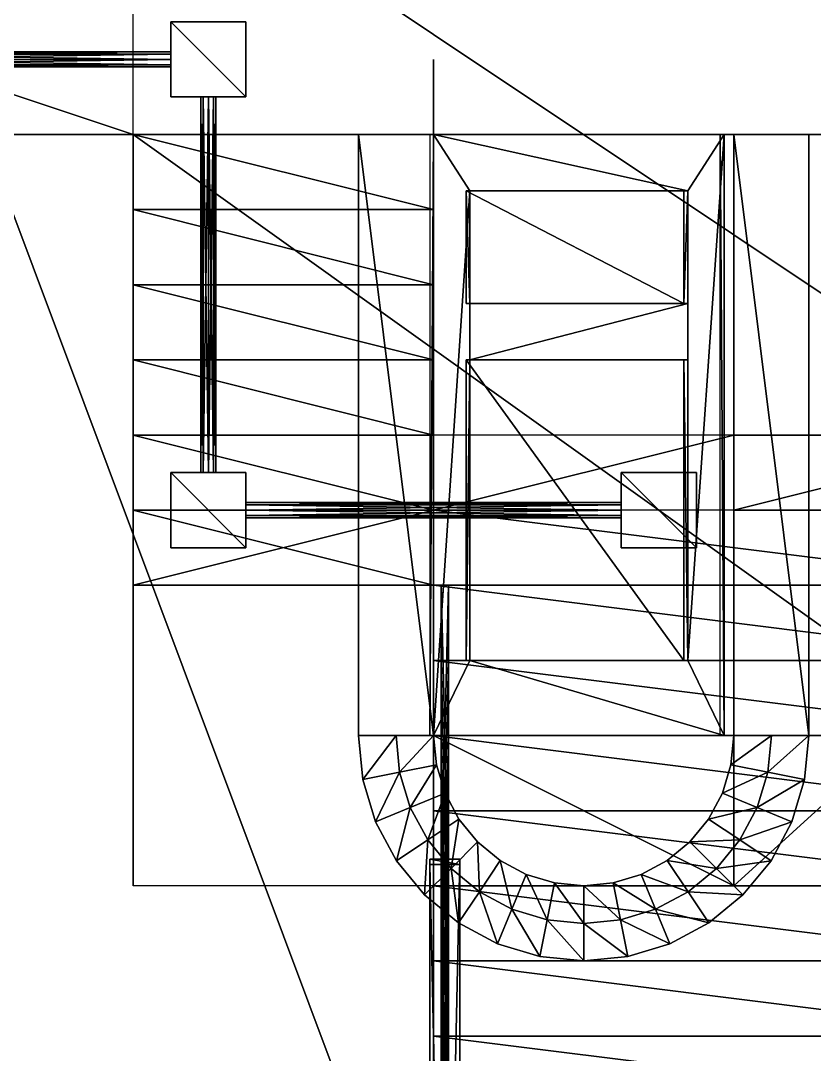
# Model space of a CAD drawing. Header units: metres. Extents: x -124 to 60, y -56 to 44.
# Drawn here: x -5.5 to 5.07, y -12.24 to 1.52 of the extents above; entities that cross this region are included whole.
import ezdxf

# ---------------------------------------------------------------- set-up
doc = ezdxf.new("R2010")
doc.units = ezdxf.units.M

msp = doc.modelspace()

# ---------------------------------------------------------------- linework, layer by layer
for points in [[(-16, 4, 20), (-16, 0, 20), (-4, 0, 20)], [(-4, 0, 20), (-4, 4, 20), (-16, 4, 20)], [(8, -4, 20), (-4, -4, 20), (-4, 4, 20)], [(-4, 4, 20), (8, 4, 20), (8, -4, 20)], [(-2.5, 0.5, 24), (-2.5, 1.5, 24), (-3.5, 1.5, 24)], [(-3.5, 1.5, 24), (-3.5, 0.5, 24), (-2.5, 0.5, 24)], [(-3.5, 1.5, 20), (-3.5, 1.5, 24), (-2.5, 1.5, 24)], [(-2.5, 1.5, 24), (-2.5, 1.5, 20), (-3.5, 1.5, 20)], [(-3.5, 0.5, 20), (-3.5, 0.5, 24), (-3.5, 1.5, 24)], [(-3.5, 1.5, 24), (-3.5, 1.5, 20), (-3.5, 0.5, 20)], [(-2.5, 1.5, 20), (-2.5, 1.5, 24), (-2.5, 0.5, 24)], [(-2.5, 0.5, 24), (-2.5, 0.5, 20), (-2.5, 1.5, 20)], [(-3.5, 1.07071, 23.5707), (-3.5, 1.1, 23.5), (-8.5, 1.1, 23.5)], [(-8.5, 1.1, 23.5), (-8.5, 1.07071, 23.5707), (-3.5, 1.07071, 23.5707)], [(-3.5, 1.1, 23.5), (-3.5, 1.07071, 23.4293), (-8.5, 1.07071, 23.4293)], [(-8.5, 1.07071, 23.4293), (-8.5, 1.1, 23.5), (-3.5, 1.1, 23.5)], [(-3.5, 1.07071, 22.5707), (-3.5, 1.1, 22.5), (-8.5, 1.1, 22.5)], [(-8.5, 1.1, 22.5), (-8.5, 1.07071, 22.5707), (-3.5, 1.07071, 22.5707)], [(-3.5, 1.1, 22.5), (-3.5, 1.07071, 22.4293), (-8.5, 1.07071, 22.4293)], [(-8.5, 1.07071, 22.4293), (-8.5, 1.1, 22.5), (-3.5, 1.1, 22.5)], [(-3.5, 1.07071, 21.5707), (-3.5, 1.1, 21.5), (-8.5, 1.1, 21.5)], [(-8.5, 1.1, 21.5), (-8.5, 1.07071, 21.5707), (-3.5, 1.07071, 21.5707)], [(-3.5, 1.1, 21.5), (-3.5, 1.07071, 21.4293), (-8.5, 1.07071, 21.4293)], [(-8.5, 1.07071, 21.4293), (-8.5, 1.1, 21.5), (-3.5, 1.1, 21.5)], [(-3.5, 1, 23.6), (-3.5, 1.07071, 23.5707), (-8.5, 1.07071, 23.5707)], [(-8.5, 1.07071, 23.5707), (-8.5, 1, 23.6), (-3.5, 1, 23.6)], [(-3.5, 1.07071, 23.4293), (-3.5, 1, 23.4), (-8.5, 1, 23.4)], [(-8.5, 1, 23.4), (-8.5, 1.07071, 23.4293), (-3.5, 1.07071, 23.4293)], [(-3.5, 1, 22.6), (-3.5, 1.07071, 22.5707), (-8.5, 1.07071, 22.5707)], [(-8.5, 1.07071, 22.5707), (-8.5, 1, 22.6), (-3.5, 1, 22.6)], [(-3.5, 1.07071, 22.4293), (-3.5, 1, 22.4), (-8.5, 1, 22.4)], [(-8.5, 1, 22.4), (-8.5, 1.07071, 22.4293), (-3.5, 1.07071, 22.4293)], [(-3.5, 1, 21.6), (-3.5, 1.07071, 21.5707), (-8.5, 1.07071, 21.5707)], [(-8.5, 1.07071, 21.5707), (-8.5, 1, 21.6), (-3.5, 1, 21.6)], [(-3.5, 1.07071, 21.4293), (-3.5, 1, 21.4), (-8.5, 1, 21.4)], [(-8.5, 1, 21.4), (-8.5, 1.07071, 21.4293), (-3.5, 1.07071, 21.4293)], [(-3.5, 0.92929, 23.5707), (-3.5, 1, 23.6), (-8.5, 1, 23.6)], [(-8.5, 1, 23.6), (-8.5, 0.92929, 23.5707), (-3.5, 0.92929, 23.5707)], [(-3.5, 1, 23.4), (-3.5, 0.92929, 23.4293), (-8.5, 0.92929, 23.4293)], [(-8.5, 0.92929, 23.4293), (-8.5, 1, 23.4), (-3.5, 1, 23.4)], [(-3.5, 0.92929, 22.5707), (-3.5, 1, 22.6), (-8.5, 1, 22.6)], [(-8.5, 1, 22.6), (-8.5, 0.92929, 22.5707), (-3.5, 0.92929, 22.5707)], [(-3.5, 1, 22.4), (-3.5, 0.92929, 22.4293), (-8.5, 0.92929, 22.4293)], [(-8.5, 0.92929, 22.4293), (-8.5, 1, 22.4), (-3.5, 1, 22.4)], [(-3.5, 0.92929, 21.5707), (-3.5, 1, 21.6), (-8.5, 1, 21.6)], [(-8.5, 1, 21.6), (-8.5, 0.92929, 21.5707), (-3.5, 0.92929, 21.5707)], [(-3.5, 1, 21.4), (-3.5, 0.92929, 21.4293), (-8.5, 0.92929, 21.4293)], [(-8.5, 0.92929, 21.4293), (-8.5, 1, 21.4), (-3.5, 1, 21.4)], [(0, -4, 17), (0, 1, 12), (0, -4, 12)], [(-3.5, 0.9, 23.5), (-3.5, 0.92929, 23.5707), (-8.5, 0.92929, 23.5707)], [(-8.5, 0.92929, 23.5707), (-8.5, 0.9, 23.5), (-3.5, 0.9, 23.5)], [(-3.5, 0.92929, 23.4293), (-3.5, 0.9, 23.5), (-8.5, 0.9, 23.5)], [(-8.5, 0.9, 23.5), (-8.5, 0.92929, 23.4293), (-3.5, 0.92929, 23.4293)], [(-3.5, 0.9, 22.5), (-3.5, 0.92929, 22.5707), (-8.5, 0.92929, 22.5707)], [(-8.5, 0.92929, 22.5707), (-8.5, 0.9, 22.5), (-3.5, 0.9, 22.5)], [(-3.5, 0.92929, 22.4293), (-3.5, 0.9, 22.5), (-8.5, 0.9, 22.5)], [(-8.5, 0.9, 22.5), (-8.5, 0.92929, 22.4293), (-3.5, 0.92929, 22.4293)], [(-3.5, 0.9, 21.5), (-3.5, 0.92929, 21.5707), (-8.5, 0.92929, 21.5707)], [(-8.5, 0.92929, 21.5707), (-8.5, 0.9, 21.5), (-3.5, 0.9, 21.5)], [(-3.5, 0.92929, 21.4293), (-3.5, 0.9, 21.5), (-8.5, 0.9, 21.5)], [(-8.5, 0.9, 21.5), (-8.5, 0.92929, 21.4293), (-3.5, 0.92929, 21.4293)], [(-2.5, 0.5, 20), (-2.5, 0.5, 24), (-3.5, 0.5, 24)], [(-3.5, 0.5, 24), (-3.5, 0.5, 20), (-2.5, 0.5, 20)], [(-3.1, -4.5, 23.5), (-3.07071, -4.5, 23.5707), (-3.07071, 0.5, 23.5707)], [(-3.07071, 0.5, 23.5707), (-3.1, 0.5, 23.5), (-3.1, -4.5, 23.5)], [(-3.07071, -4.5, 23.4293), (-3.1, -4.5, 23.5), (-3.1, 0.5, 23.5)], [(-3.1, 0.5, 23.5), (-3.07071, 0.5, 23.4293), (-3.07071, -4.5, 23.4293)], [(-3.1, -4.5, 22.5), (-3.07071, -4.5, 22.5707), (-3.07071, 0.5, 22.5707)], [(-3.07071, 0.5, 22.5707), (-3.1, 0.5, 22.5), (-3.1, -4.5, 22.5)], [(-3.07071, -4.5, 22.4293), (-3.1, -4.5, 22.5), (-3.1, 0.5, 22.5)], [(-3.1, 0.5, 22.5), (-3.07071, 0.5, 22.4293), (-3.07071, -4.5, 22.4293)], [(-3.1, -4.5, 21.5), (-3.07071, -4.5, 21.5707), (-3.07071, 0.5, 21.5707)], [(-3.07071, 0.5, 21.5707), (-3.1, 0.5, 21.5), (-3.1, -4.5, 21.5)], [(-3.07071, -4.5, 21.4293), (-3.1, -4.5, 21.5), (-3.1, 0.5, 21.5)], [(-3.1, 0.5, 21.5), (-3.07071, 0.5, 21.4293), (-3.07071, -4.5, 21.4293)], [(-3.07071, -4.5, 23.5707), (-3, -4.5, 23.6), (-3, 0.5, 23.6)], [(-3, 0.5, 23.6), (-3.07071, 0.5, 23.5707), (-3.07071, -4.5, 23.5707)], [(-3, -4.5, 23.4), (-3.07071, -4.5, 23.4293), (-3.07071, 0.5, 23.4293)], [(-3.07071, 0.5, 23.4293), (-3, 0.5, 23.4), (-3, -4.5, 23.4)], [(-3.07071, -4.5, 22.5707), (-3, -4.5, 22.6), (-3, 0.5, 22.6)], [(-3, 0.5, 22.6), (-3.07071, 0.5, 22.5707), (-3.07071, -4.5, 22.5707)], [(-3, -4.5, 22.4), (-3.07071, -4.5, 22.4293), (-3.07071, 0.5, 22.4293)], [(-3.07071, 0.5, 22.4293), (-3, 0.5, 22.4), (-3, -4.5, 22.4)], [(-3.07071, -4.5, 21.5707), (-3, -4.5, 21.6), (-3, 0.5, 21.6)], [(-3, 0.5, 21.6), (-3.07071, 0.5, 21.5707), (-3.07071, -4.5, 21.5707)], [(-3, -4.5, 21.4), (-3.07071, -4.5, 21.4293), (-3.07071, 0.5, 21.4293)], [(-3.07071, 0.5, 21.4293), (-3, 0.5, 21.4), (-3, -4.5, 21.4)], [(-3, -4.5, 23.6), (-2.92929, -4.5, 23.5707), (-2.92929, 0.5, 23.5707)], [(-2.92929, 0.5, 23.5707), (-3, 0.5, 23.6), (-3, -4.5, 23.6)], [(-2.92929, -4.5, 23.4293), (-3, -4.5, 23.4), (-3, 0.5, 23.4)], [(-3, 0.5, 23.4), (-2.92929, 0.5, 23.4293), (-2.92929, -4.5, 23.4293)], [(-3, -4.5, 22.6), (-2.92929, -4.5, 22.5707), (-2.92929, 0.5, 22.5707)], [(-2.92929, 0.5, 22.5707), (-3, 0.5, 22.6), (-3, -4.5, 22.6)], [(-2.92929, -4.5, 22.4293), (-3, -4.5, 22.4), (-3, 0.5, 22.4)], [(-3, 0.5, 22.4), (-2.92929, 0.5, 22.4293), (-2.92929, -4.5, 22.4293)], [(-3, -4.5, 21.6), (-2.92929, -4.5, 21.5707), (-2.92929, 0.5, 21.5707)], [(-2.92929, 0.5, 21.5707), (-3, 0.5, 21.6), (-3, -4.5, 21.6)], [(-2.92929, -4.5, 21.4293), (-3, -4.5, 21.4), (-3, 0.5, 21.4)], [(-3, 0.5, 21.4), (-2.92929, 0.5, 21.4293), (-2.92929, -4.5, 21.4293)], [(-2.92929, -4.5, 23.5707), (-2.9, -4.5, 23.5), (-2.9, 0.5, 23.5)], [(-2.9, 0.5, 23.5), (-2.92929, 0.5, 23.5707), (-2.92929, -4.5, 23.5707)], [(-2.9, -4.5, 23.5), (-2.92929, -4.5, 23.4293), (-2.92929, 0.5, 23.4293)], [(-2.92929, 0.5, 23.4293), (-2.9, 0.5, 23.5), (-2.9, -4.5, 23.5)], [(-2.92929, -4.5, 22.5707), (-2.9, -4.5, 22.5), (-2.9, 0.5, 22.5)], [(-2.9, 0.5, 22.5), (-2.92929, 0.5, 22.5707), (-2.92929, -4.5, 22.5707)], [(-2.9, -4.5, 22.5), (-2.92929, -4.5, 22.4293), (-2.92929, 0.5, 22.4293)], [(-2.92929, 0.5, 22.4293), (-2.9, 0.5, 22.5), (-2.9, -4.5, 22.5)], [(-2.92929, -4.5, 21.5707), (-2.9, -4.5, 21.5), (-2.9, 0.5, 21.5)], [(-2.9, 0.5, 21.5), (-2.92929, 0.5, 21.5707), (-2.92929, -4.5, 21.5707)], [(-2.9, -4.5, 21.5), (-2.92929, -4.5, 21.4293), (-2.92929, 0.5, 21.4293)], [(-2.92929, 0.5, 21.4293), (-2.9, 0.5, 21.5), (-2.9, -4.5, 21.5)], [(-16, 0, 18), (-4, 0, 18), (-4, 0, 20)], [(-4, 0, 20), (-16, 0, 20), (-16, 0, 18)], [(-4, 0), (-4, 0, 18), (-13, 0, 18)], [(-13, 0, 18), (-13, 0), (-4, 0)], [(-6, 0), (0, 0), (0, -16)], [(0, -16), (-6, -16), (-6, 0)], [(-4, -5, 20), (-4, 0, 20), (-4, 0, 18)], [(-4, 0, 18), (-4, -5, 18), (-4, -5, 20)], [(-4, -5, 18), (-4, 0, 18), (-4, 0, 13)], [(-4, 0, 13), (-4, 0), (15, 0)], [(15, 0), (15, 0, 13), (-4, 0, 13)], [(0, -1, 13), (-4, -1, 13), (-4, 0, 13)], [(-4, 0, 13), (0, 0, 13), (0, -1, 13)], [(-4, -1, 14), (-4, 0, 13), (-4, -1, 13)], [(-4, 0), (10, 0), (10, 0, -10)], [(10, 0, -10), (-4, 0, -10), (-4, 0)], [(-4, -10, -10), (-4, -10, -1), (-4, 0, -1)], [(-4, 0, -1), (-4, 0, -10), (-4, -10, -10)], [(-4, 0, -10), (10, 0, -10), (10, -10, -10)], [(10, -10, -10), (-4, -10, -10), (-4, 0, -10)], [(-1, -8, 0.5), (-1, 0, 0.5), (-1, 0)], [(-1, 0), (-1, -8), (-1, -8, 0.5)], [(0, -8, 0.5), (0, 0, 0.5), (-1, 0, 0.5)], [(-1, 0, 0.5), (-1, -8, 0.5), (0, -8, 0.5)], [(3.8686, 0, -1.01683), (3.81776, 0, -1.21026), (-0.05084, 0, -0.19343)], [(-0.05084, 0, -0.19343), (0, 0), (3.8686, 0, -1.01683)], [(0, 0), (0, 0, 0.5), (0, -8, 0.5)], [(0, -8, 0.5), (0, -8), (0, 0)], [(3.38502, -0.75, -0.88973), (3.8686, 0, -1.01683), (0, 0)], [(3.38502, -7, -0.88973), (3.8686, -8, -1.01683), (3.8686, 0, -1.01683)], [(3.8686, 0, -1.01683), (3.38502, -0.75, -0.88973), (3.38502, -7, -0.88973)], [(3.8686, -8, -1.01683), (3.81776, -8, -1.21026), (3.81776, 0, -1.21026)], [(3.81776, 0, -1.21026), (3.8686, 0, -1.01683), (3.8686, -8, -1.01683)], [(4, -10), (4, 0), (15, 0)], [(15, 0), (15, -10), (4, -10)], [(5, -8, 0.5), (5, 0, 0.5), (4, 0, 0.5)], [(4, 0, 0.5), (4, -8, 0.5), (5, -8, 0.5)], [(4, -8, 0.5), (4, 0, 0.5), (4, 0)], [(4, 0), (4, -8), (4, -8, 0.5)], [(5, 0), (5, 0, 0.5), (5, -8, 0.5)], [(5, -8, 0.5), (5, -8), (5, 0)], [(0, 0), (-0.05084, 0, -0.19343), (-0.05084, -8, -0.19343)], [(-0.05084, -8, -0.19343), (0, -8), (0, 0)], [(0, 0), (0.48357, -0.75, -0.1271), (3.38502, -0.75, -0.88973)], [(0.48357, -0.75, -0.1271), (0, 0), (0, -8)], [(0, -8), (0.48357, -7, -0.1271), (0.48357, -0.75, -0.1271)], [(0.48357, -2.25, -0.1271), (0.43273, -2.25, -0.32053), (0.43273, -0.75, -0.32053)], [(0.43273, -0.75, -0.32053), (0.48357, -0.75, -0.1271), (0.48357, -2.25, -0.1271)], [(0.48357, -0.75, -0.1271), (0.43273, -0.75, -0.32053), (3.33418, -0.75, -1.08316)], [(3.33418, -2.25, -1.08316), (3.33418, -0.75, -1.08316), (0.43273, -0.75, -0.32053)], [(0.43273, -0.75, -0.32053), (0.43273, -2.25, -0.32053), (3.33418, -2.25, -1.08316)], [(3.33418, -0.75, -1.08316), (3.38502, -0.75, -0.88973), (0.48357, -0.75, -0.1271)], [(3.38502, -0.75, -0.88973), (3.33418, -0.75, -1.08316), (3.33418, -2.25, -1.08316)], [(3.33418, -2.25, -1.08316), (3.38502, -2.25, -0.88973), (3.38502, -0.75, -0.88973)], [(0, -1, 13), (0, -1, 14), (-4, -1, 14)], [(-4, -1, 14), (-4, -1, 13), (0, -1, 13)], [(0, -2, 14), (-4, -2, 14), (-4, -1, 14)], [(-4, -1, 14), (0, -1, 14), (0, -2, 14)], [(-4, -2, 15), (-4, -1, 14), (-4, -2, 14)], [(0, -2, 14), (0, -2, 15), (-4, -2, 15)], [(-4, -2, 15), (-4, -2, 14), (0, -2, 14)], [(0, -3, 15), (-4, -3, 15), (-4, -2, 15)], [(-4, -2, 15), (0, -2, 15), (0, -3, 15)], [(-4, -3, 16), (-4, -2, 15), (-4, -3, 15)], [(3.38502, -2.25, -0.88973), (3.33418, -2.25, -1.08316), (0.43273, -2.25, -0.32053)], [(0.43273, -2.25, -0.32053), (0.48357, -2.25, -0.1271), (3.38502, -2.25, -0.88973)], [(3.38502, -2.25, -0.88973), (0.48357, -2.25, -0.1271), (0.48357, -3, -0.1271)], [(0.48357, -3, -0.1271), (3.38502, -3, -0.88973), (3.38502, -2.25, -0.88973)], [(0, -3, 15), (0, -3, 16), (-4, -3, 16)], [(-4, -3, 16), (-4, -3, 15), (0, -3, 15)], [(0, -4, 16), (-4, -4, 16), (-4, -3, 16)], [(-4, -3, 16), (0, -3, 16), (0, -4, 16)], [(-4, -4, 17), (-4, -3, 16), (-4, -4, 16)], [(0.43273, -3, -0.32053), (3.33418, -3, -1.08316), (3.38502, -3, -0.88973)], [(3.38502, -3, -0.88973), (0.48357, -3, -0.1271), (0.43273, -3, -0.32053)], [(0.43273, -7, -0.32053), (0.43273, -3, -0.32053), (0.48357, -3, -0.1271)], [(0.48357, -3, -0.1271), (0.48357, -7, -0.1271), (0.43273, -7, -0.32053)], [(3.33418, -7, -1.08316), (3.33418, -3, -1.08316), (0.43273, -3, -0.32053)], [(0.43273, -3, -0.32053), (0.43273, -7, -0.32053), (3.33418, -7, -1.08316)], [(3.33418, -3, -1.08316), (3.33418, -7, -1.08316), (3.38502, -7, -0.88973)], [(3.38502, -7, -0.88973), (3.38502, -3, -0.88973), (3.33418, -3, -1.08316)], [(-4, -6, 20), (4, -6, 20), (4, -4, 20)], [(4, -4, 20), (-4, -4, 20), (-4, -6, 20)], [(0, -4, 16), (0, -4, 17), (-4, -4, 17)], [(-4, -4, 17), (-4, -4, 16), (0, -4, 16)], [(0, -5, 17), (-4, -5, 17), (-4, -4, 17)], [(-4, -4, 17), (0, -4, 17), (0, -5, 17)], [(-4, -5, 18), (-4, -4, 17), (-4, -5, 17)], [(0, -4, 12), (0, -7.5, 15.5), (0, -6, 17)], [(0, -6, 17), (0, -4, 17), (0, -4, 12)], [(0, -7.5, 15.5), (0, -4, 12), (0, -5.17621, 11.9422)], [(4, -6, 18), (4, -4, 18), (4, -4, 20)], [(4, -4, 20), (4, -6, 20), (4, -6, 18)], [(8, -4, 20), (8, -4, 19), (4, -4, 19)], [(4, -4, 19), (4, -4, 20), (8, -4, 20)], [(8, -4, 19), (8, -5, 19), (4, -5, 19)], [(4, -5, 19), (4, -4, 19), (8, -4, 19)], [(-2.5, -5.5, 24), (-2.5, -4.5, 24), (-3.5, -4.5, 24)], [(-3.5, -4.5, 24), (-3.5, -5.5, 24), (-2.5, -5.5, 24)], [(-3.5, -4.5, 20), (-3.5, -4.5, 24), (-2.5, -4.5, 24)], [(-2.5, -4.5, 24), (-2.5, -4.5, 20), (-3.5, -4.5, 20)], [(-3.5, -5.5, 20), (-3.5, -5.5, 24), (-3.5, -4.5, 24)], [(-3.5, -4.5, 24), (-3.5, -4.5, 20), (-3.5, -5.5, 20)], [(-2.5, -4.5, 20), (-2.5, -4.5, 24), (-2.5, -5.5, 24)], [(-2.5, -5.5, 24), (-2.5, -5.5, 20), (-2.5, -4.5, 20)], [(3.5, -5.5, 24), (3.5, -4.5, 24), (2.5, -4.5, 24)], [(2.5, -4.5, 24), (2.5, -5.5, 24), (3.5, -5.5, 24)], [(2.5, -4.5, 20), (2.5, -4.5, 24), (3.5, -4.5, 24)], [(3.5, -4.5, 24), (3.5, -4.5, 20), (2.5, -4.5, 20)], [(2.5, -5.5, 20), (2.5, -5.5, 24), (2.5, -4.5, 24)], [(2.5, -4.5, 24), (2.5, -4.5, 20), (2.5, -5.5, 20)], [(3.5, -4.5, 20), (3.5, -4.5, 24), (3.5, -5.5, 24)], [(3.5, -5.5, 24), (3.5, -5.5, 20), (3.5, -4.5, 20)], [(2.5, -4.92929, 21.5707), (2.5, -4.9, 21.5), (-2.5, -4.9, 21.5)], [(-2.5, -4.9, 21.5), (-2.5, -4.92929, 21.5707), (2.5, -4.92929, 21.5707)], [(2.5, -4.9, 21.5), (2.5, -4.92929, 21.4293), (-2.5, -4.92929, 21.4293)], [(-2.5, -4.92929, 21.4293), (-2.5, -4.9, 21.5), (2.5, -4.9, 21.5)], [(2.5, -4.92929, 22.5707), (2.5, -4.9, 22.5), (-2.5, -4.9, 22.5)], [(-2.5, -4.9, 22.5), (-2.5, -4.92929, 22.5707), (2.5, -4.92929, 22.5707)], [(2.5, -4.9, 22.5), (2.5, -4.92929, 22.4293), (-2.5, -4.92929, 22.4293)], [(-2.5, -4.92929, 22.4293), (-2.5, -4.9, 22.5), (2.5, -4.9, 22.5)], [(2.5, -4.92929, 23.5707), (2.5, -4.9, 23.5), (-2.5, -4.9, 23.5)], [(-2.5, -4.9, 23.5), (-2.5, -4.92929, 23.5707), (2.5, -4.92929, 23.5707)], [(2.5, -4.9, 23.5), (2.5, -4.92929, 23.4293), (-2.5, -4.92929, 23.4293)], [(-2.5, -4.92929, 23.4293), (-2.5, -4.9, 23.5), (2.5, -4.9, 23.5)], [(2.5, -5, 21.6), (2.5, -4.92929, 21.5707), (-2.5, -4.92929, 21.5707)], [(-2.5, -4.92929, 21.5707), (-2.5, -5, 21.6), (2.5, -5, 21.6)], [(2.5, -4.92929, 21.4293), (2.5, -5, 21.4), (-2.5, -5, 21.4)], [(-2.5, -5, 21.4), (-2.5, -4.92929, 21.4293), (2.5, -4.92929, 21.4293)], [(2.5, -5, 22.6), (2.5, -4.92929, 22.5707), (-2.5, -4.92929, 22.5707)], [(-2.5, -4.92929, 22.5707), (-2.5, -5, 22.6), (2.5, -5, 22.6)], [(2.5, -4.92929, 22.4293), (2.5, -5, 22.4), (-2.5, -5, 22.4)], [(-2.5, -5, 22.4), (-2.5, -4.92929, 22.4293), (2.5, -4.92929, 22.4293)], [(2.5, -5, 23.6), (2.5, -4.92929, 23.5707), (-2.5, -4.92929, 23.5707)], [(-2.5, -4.92929, 23.5707), (-2.5, -5, 23.6), (2.5, -5, 23.6)], [(2.5, -4.92929, 23.4293), (2.5, -5, 23.4), (-2.5, -5, 23.4)], [(-2.5, -5, 23.4), (-2.5, -4.92929, 23.4293), (2.5, -4.92929, 23.4293)], [(-4, -6, 18), (-4, -6, 20), (-4, -5, 20)], [(-4, -5, 20), (-4, -5, 18), (-4, -6, 18)], [(0, -6, 18), (-4, -6, 18), (-4, -5, 18)], [(-4, -5, 18), (0, -5, 18), (0, -6, 18)], [(0, -5, 17), (0, -5, 18), (-4, -5, 18)], [(-4, -5, 18), (-4, -5, 17), (0, -5, 17)], [(2.5, -5.07071, 21.5707), (2.5, -5, 21.6), (-2.5, -5, 21.6)], [(-2.5, -5, 21.6), (-2.5, -5.07071, 21.5707), (2.5, -5.07071, 21.5707)], [(2.5, -5, 21.4), (2.5, -5.07071, 21.4293), (-2.5, -5.07071, 21.4293)], [(-2.5, -5.07071, 21.4293), (-2.5, -5, 21.4), (2.5, -5, 21.4)], [(2.5, -5.07071, 22.5707), (2.5, -5, 22.6), (-2.5, -5, 22.6)], [(-2.5, -5, 22.6), (-2.5, -5.07071, 22.5707), (2.5, -5.07071, 22.5707)], [(2.5, -5, 22.4), (2.5, -5.07071, 22.4293), (-2.5, -5.07071, 22.4293)], [(-2.5, -5.07071, 22.4293), (-2.5, -5, 22.4), (2.5, -5, 22.4)], [(2.5, -5.07071, 23.5707), (2.5, -5, 23.6), (-2.5, -5, 23.6)], [(-2.5, -5, 23.6), (-2.5, -5.07071, 23.5707), (2.5, -5.07071, 23.5707)], [(2.5, -5, 23.4), (2.5, -5.07071, 23.4293), (-2.5, -5.07071, 23.4293)], [(-2.5, -5.07071, 23.4293), (-2.5, -5, 23.4), (2.5, -5, 23.4)], [(2.5, -5.1, 21.5), (2.5, -5.07071, 21.5707), (-2.5, -5.07071, 21.5707)], [(-2.5, -5.07071, 21.5707), (-2.5, -5.1, 21.5), (2.5, -5.1, 21.5)], [(2.5, -5.07071, 21.4293), (2.5, -5.1, 21.5), (-2.5, -5.1, 21.5)], [(-2.5, -5.1, 21.5), (-2.5, -5.07071, 21.4293), (2.5, -5.07071, 21.4293)], [(2.5, -5.1, 22.5), (2.5, -5.07071, 22.5707), (-2.5, -5.07071, 22.5707)], [(-2.5, -5.07071, 22.5707), (-2.5, -5.1, 22.5), (2.5, -5.1, 22.5)], [(2.5, -5.07071, 22.4293), (2.5, -5.1, 22.5), (-2.5, -5.1, 22.5)], [(-2.5, -5.1, 22.5), (-2.5, -5.07071, 22.4293), (2.5, -5.07071, 22.4293)], [(2.5, -5.1, 23.5), (2.5, -5.07071, 23.5707), (-2.5, -5.07071, 23.5707)], [(-2.5, -5.07071, 23.5707), (-2.5, -5.1, 23.5), (2.5, -5.1, 23.5)], [(2.5, -5.07071, 23.4293), (2.5, -5.1, 23.5), (-2.5, -5.1, 23.5)], [(-2.5, -5.1, 23.5), (-2.5, -5.07071, 23.4293), (2.5, -5.07071, 23.4293)], [(8, -6, 18), (8, -5, 18), (0, -5, 18)], [(0, -5, 18), (0, -6, 18), (8, -6, 18)], [(0, -5, 18), (0, -6, 17), (0, -6, 18)], [(8, -5, 19), (8, -5, 18), (4, -5, 18)], [(4, -5, 18), (4, -5, 19), (8, -5, 19)], [(0, -5.17621, 11.9422), (0, -8.25, 14.75), (0, -7.5, 15.5)], [(0, -8.25, 14.75), (0, -5.17621, 11.9422), (0, -6.34108, 11.7694)], [(-2.5, -5.5, 20), (-2.5, -5.5, 24), (-3.5, -5.5, 24)], [(-3.5, -5.5, 24), (-3.5, -5.5, 20), (-2.5, -5.5, 20)], [(3.5, -5.5, 20), (3.5, -5.5, 24), (2.5, -5.5, 24)], [(2.5, -5.5, 24), (2.5, -5.5, 20), (3.5, -5.5, 20)], [(4, -6, 18), (-4, -6, 18), (-4, -6, 20)], [(-4, -6, 20), (4, -6, 20), (4, -6, 18)], [(8, -6, 18), (0, -6, 18), (0, -6, 17)], [(0, -6, 17), (8, -6, 17), (8, -6, 18)], [(8, -7, 17), (8, -6, 17), (0, -6, 17)], [(0, -6, 17), (0, -7, 17), (8, -7, 17)], [(0, -6, 17), (0, -7, 16), (0, -7, 17)], [(0.2, -6, 17.8), (0.2, -10, 17.8), (0.1, -10, 17.8)], [(0.1, -10, 17.8), (0.1, -6, 17.8), (0.2, -6, 17.8)], [(0.1, -6, 17.8), (0.1, -10, 17.8), (0.1, -10, 17.9)], [(0.1, -10, 17.9), (0.1, -6, 17.9), (0.1, -6, 17.8)], [(0.1, -6, 17.9), (0.1, -10, 17.9), (0.2, -10, 17.9)], [(0.2, -10, 17.9), (0.2, -6, 17.9), (0.1, -6, 17.9)], [(0.2, -6, 17.9), (0.2, -10, 17.9), (0.2, -10, 17.8)], [(0.2, -10, 17.8), (0.2, -6, 17.8), (0.2, -6, 17.9)], [(0, -6.34108, 11.7694), (0, -9, 14), (0, -8.25, 14.75)], [(0, -9, 14), (0, -6.34108, 11.7694), (0, -7.48342, 11.4833)], [(8, -7, 17), (0, -7, 17), (0, -7, 16)], [(0, -7, 16), (8, -7, 16), (8, -7, 17)], [(8, -8, 16), (8, -7, 16), (0, -7, 16)], [(0, -7, 16), (0, -8, 16), (8, -8, 16)], [(0, -7, 16), (0, -8, 15), (0, -8, 16)], [(0.48357, -7, -0.1271), (0, -8), (3.8686, -8, -1.01683)], [(0.2, -7, 16.8), (0.2, -11, 16.8), (0.1, -11, 16.8)], [(0.1, -11, 16.8), (0.1, -7, 16.8), (0.2, -7, 16.8)], [(0.1, -7, 16.8), (0.1, -11, 16.8), (0.1, -11, 16.9)], [(0.1, -11, 16.9), (0.1, -7, 16.9), (0.1, -7, 16.8)], [(0.1, -7, 16.9), (0.1, -11, 16.9), (0.2, -11, 16.9)], [(0.2, -11, 16.9), (0.2, -7, 16.9), (0.1, -7, 16.9)], [(0.2, -7, 16.9), (0.2, -11, 16.9), (0.2, -11, 16.8)], [(0.2, -11, 16.8), (0.2, -7, 16.8), (0.2, -7, 16.9)], [(3.33418, -7, -1.08316), (0.43273, -7, -0.32053), (0.48357, -7, -0.1271)], [(3.8686, -8, -1.01683), (3.38502, -7, -0.88973), (0.48357, -7, -0.1271)], [(0.48357, -7, -0.1271), (3.38502, -7, -0.88973), (3.33418, -7, -1.08316)], [(0, -7.48342, 11.4833), (0, -9.75, 13.25), (0, -9, 14)], [(0, -9.75, 13.25), (0, -7.48342, 11.4833), (0, -8.5922, 11.0866)], [(-0.5, -8, 0.5), (-1, -8, 0.5), (-0.94236, -8.58527, 0.5)], [(-1, -8, 0.5), (-1, -8, 0.25), (-0.94236, -8.58527, 0.25)], [(-0.94236, -8.58527, 0.25), (-0.94236, -8.58527, 0.5), (-1, -8, 0.5)], [(-1, -8, 0.25), (-1, -8), (-0.94236, -8.58527)], [(-0.94236, -8.58527), (-0.94236, -8.58527, 0.25), (-1, -8, 0.25)], [(-0.94236, -8.58527, 0.5), (-0.45196, -8.48773, 0.5), (-0.5, -8, 0.5)], [(0, -8, 0.5), (-0.5, -8, 0.5), (-0.45196, -8.48773, 0.5)], [(-0.45196, -8.48773, 0.5), (0.03843, -8.39018, 0.5), (0, -8, 0.5)], [(0, -8), (-0.05084, -8, -0.19343), (3.81776, -8, -1.21026)], [(4, -10), (0, -10), (0, -8)], [(0, -8), (4, -8), (4, -10)], [(0, -8), (0, -8, 0.25), (0.03843, -8.39018, 0.25)], [(0.03843, -8.39018, 0.25), (0.03843, -8.39018), (0, -8)], [(0, -8, 0.25), (0, -8, 0.5), (0.03843, -8.39018, 0.5)], [(0.03843, -8.39018, 0.5), (0.03843, -8.39018, 0.25), (0, -8, 0.25)], [(8, -8, 16), (0, -8, 16), (0, -8, 15)], [(0, -8, 15), (8, -8, 15), (8, -8, 16)], [(8, -9, 15), (8, -8, 15), (0, -8, 15)], [(0, -8, 15), (0, -9, 15), (8, -9, 15)], [(0, -8, 15), (0, -9, 14), (0, -9, 15)], [(3.81776, -8, -1.21026), (3.8686, -8, -1.01683), (0, -8)], [(0.2, -8, 15.8), (0.2, -12, 15.8), (0.1, -12, 15.8)], [(0.1, -12, 15.8), (0.1, -8, 15.8), (0.2, -8, 15.8)], [(0.1, -8, 15.8), (0.1, -12, 15.8), (0.1, -12, 15.9)], [(0.1, -12, 15.9), (0.1, -8, 15.9), (0.1, -8, 15.8)], [(0.1, -8, 15.9), (0.1, -12, 15.9), (0.2, -12, 15.9)], [(0.2, -12, 15.9), (0.2, -8, 15.9), (0.1, -8, 15.9)], [(0.2, -8, 15.9), (0.2, -12, 15.9), (0.2, -12, 15.8)], [(0.2, -12, 15.8), (0.2, -8, 15.8), (0.2, -8, 15.9)], [(3.96157, -8.39018), (3.96157, -8.39018, 0.25), (4, -8, 0.25)], [(4, -8, 0.25), (4, -8), (3.96157, -8.39018)], [(3.96157, -8.39018, 0.25), (3.96157, -8.39018, 0.5), (4, -8, 0.5)], [(4, -8, 0.5), (4, -8, 0.25), (3.96157, -8.39018, 0.25)], [(3.96157, -8.39018, 0.5), (4.45196, -8.48773, 0.5), (4.5, -8, 0.5)], [(4.5, -8, 0.5), (4, -8, 0.5), (3.96157, -8.39018, 0.5)], [(4.45196, -8.48773, 0.5), (4.94236, -8.58527, 0.5), (5, -8, 0.5)], [(5, -8, 0.5), (4.5, -8, 0.5), (4.45196, -8.48773, 0.5)], [(4.94236, -8.58527, 0.5), (4.94236, -8.58527, 0.25), (5, -8, 0.25)], [(5, -8, 0.25), (5, -8, 0.5), (4.94236, -8.58527, 0.5)], [(4.94236, -8.58527, 0.25), (4.94236, -8.58527), (5, -8)], [(5, -8), (5, -8, 0.25), (4.94236, -8.58527, 0.25)], [(0.03843, -8.39018, 0.5), (-0.45196, -8.48773, 0.5), (-0.3097, -8.95671, 0.5)], [(-0.3097, -8.95671, 0.5), (0.15224, -8.76537, 0.5), (0.03843, -8.39018, 0.5)], [(0.03843, -8.39018), (0.03843, -8.39018, 0.25), (0.15224, -8.76537, 0.25)], [(0.15224, -8.76537, 0.25), (0.15224, -8.76537), (0.03843, -8.39018)], [(0.03843, -8.39018, 0.25), (0.03843, -8.39018, 0.5), (0.15224, -8.76537, 0.5)], [(0.15224, -8.76537, 0.5), (0.15224, -8.76537, 0.25), (0.03843, -8.39018, 0.25)], [(3.84776, -8.76537), (3.84776, -8.76537, 0.25), (3.96157, -8.39018, 0.25)], [(3.96157, -8.39018, 0.25), (3.96157, -8.39018), (3.84776, -8.76537)], [(3.84776, -8.76537, 0.25), (3.84776, -8.76537, 0.5), (3.96157, -8.39018, 0.5)], [(3.96157, -8.39018, 0.5), (3.96157, -8.39018, 0.25), (3.84776, -8.76537, 0.25)], [(4.45196, -8.48773, 0.5), (3.96157, -8.39018, 0.5), (3.84776, -8.76537, 0.5)], [(-0.45196, -8.48773, 0.5), (-0.94236, -8.58527, 0.5), (-0.77164, -9.14805, 0.5)], [(-0.77164, -9.14805, 0.5), (-0.3097, -8.95671, 0.5), (-0.45196, -8.48773, 0.5)], [(3.84776, -8.76537, 0.5), (4.3097, -8.95671, 0.5), (4.45196, -8.48773, 0.5)], [(4.94236, -8.58527, 0.5), (4.45196, -8.48773, 0.5), (4.3097, -8.95671, 0.5)], [(-0.94236, -8.58527, 0.5), (-0.94236, -8.58527, 0.25), (-0.77164, -9.14805, 0.25)], [(-0.77164, -9.14805, 0.25), (-0.77164, -9.14805, 0.5), (-0.94236, -8.58527, 0.5)], [(-0.94236, -8.58527, 0.25), (-0.94236, -8.58527), (-0.77164, -9.14805)], [(-0.77164, -9.14805), (-0.77164, -9.14805, 0.25), (-0.94236, -8.58527, 0.25)], [(0, -8.5922, 11.0866), (0, -10.5, 12.5), (0, -9.75, 13.25)], [(0, -10.5, 12.5), (0, -8.5922, 11.0866), (0, -9.65676, 10.5831)], [(4.3097, -8.95671, 0.5), (4.77164, -9.14805, 0.5), (4.94236, -8.58527, 0.5)], [(4.77164, -9.14805, 0.5), (4.77164, -9.14805, 0.25), (4.94236, -8.58527, 0.25)], [(4.94236, -8.58527, 0.25), (4.94236, -8.58527, 0.5), (4.77164, -9.14805, 0.5)], [(4.77164, -9.14805, 0.25), (4.77164, -9.14805), (4.94236, -8.58527)], [(4.94236, -8.58527), (4.94236, -8.58527, 0.25), (4.77164, -9.14805, 0.25)], [(0.15224, -8.76537, 0.5), (-0.3097, -8.95671, 0.5), (-0.07867, -9.38893, 0.5)], [(-0.07867, -9.38893, 0.5), (0.33706, -9.11114, 0.5), (0.15224, -8.76537, 0.5)], [(0.15224, -8.76537), (0.15224, -8.76537, 0.25), (0.33706, -9.11114, 0.25)], [(0.33706, -9.11114, 0.25), (0.33706, -9.11114), (0.15224, -8.76537)], [(0.15224, -8.76537, 0.25), (0.15224, -8.76537, 0.5), (0.33706, -9.11114, 0.5)], [(0.33706, -9.11114, 0.5), (0.33706, -9.11114, 0.25), (0.15224, -8.76537, 0.25)], [(3.66294, -9.11114), (3.66294, -9.11114, 0.25), (3.84776, -8.76537, 0.25)], [(3.84776, -8.76537, 0.25), (3.84776, -8.76537), (3.66294, -9.11114)], [(3.66294, -9.11114, 0.25), (3.66294, -9.11114, 0.5), (3.84776, -8.76537, 0.5)], [(3.84776, -8.76537, 0.5), (3.84776, -8.76537, 0.25), (3.66294, -9.11114, 0.25)], [(4.3097, -8.95671, 0.5), (3.84776, -8.76537, 0.5), (3.66294, -9.11114, 0.5)], [(-0.3097, -8.95671, 0.5), (-0.77164, -9.14805, 0.5), (-0.49441, -9.66671, 0.5)], [(-0.49441, -9.66671, 0.5), (-0.07867, -9.38893, 0.5), (-0.3097, -8.95671, 0.5)], [(8, -9, 15), (0, -9, 15), (0, -9, 14)], [(0, -9, 14), (8, -9, 14), (8, -9, 15)], [(8, -10, 14), (8, -9, 14), (0, -9, 14)], [(0, -9, 14), (0, -10, 14), (8, -10, 14)], [(0, -9, 14), (0, -10, 13), (0, -10, 14)], [(0.2, -9, 14.8), (0.2, -13, 14.8), (0.1, -13, 14.8)], [(0.1, -13, 14.8), (0.1, -9, 14.8), (0.2, -9, 14.8)], [(0.1, -9, 14.8), (0.1, -13, 14.8), (0.1, -13, 14.9)], [(0.1, -13, 14.9), (0.1, -9, 14.9), (0.1, -9, 14.8)], [(0.1, -9, 14.9), (0.1, -13, 14.9), (0.2, -13, 14.9)], [(0.2, -13, 14.9), (0.2, -9, 14.9), (0.1, -9, 14.9)], [(0.2, -9, 14.9), (0.2, -13, 14.9), (0.2, -13, 14.8)], [(0.2, -13, 14.8), (0.2, -9, 14.8), (0.2, -9, 14.9)], [(3.66294, -9.11114, 0.5), (4.07867, -9.38893, 0.5), (4.3097, -8.95671, 0.5)], [(4.77164, -9.14805, 0.5), (4.3097, -8.95671, 0.5), (4.07867, -9.38893, 0.5)], [(-0.77164, -9.14805, 0.5), (-0.77164, -9.14805, 0.25), (-0.49441, -9.66671, 0.25)], [(-0.49441, -9.66671, 0.25), (-0.49441, -9.66671, 0.5), (-0.77164, -9.14805, 0.5)], [(-0.77164, -9.14805, 0.25), (-0.77164, -9.14805), (-0.49441, -9.66671)], [(-0.49441, -9.66671), (-0.49441, -9.66671, 0.25), (-0.77164, -9.14805, 0.25)], [(0.33706, -9.11114, 0.5), (-0.07867, -9.38893, 0.5), (0.23223, -9.76777, 0.5)], [(0.23223, -9.76777, 0.5), (0.58579, -9.41421, 0.5), (0.33706, -9.11114, 0.5)], [(0.33706, -9.11114), (0.33706, -9.11114, 0.25), (0.58579, -9.41421, 0.25)], [(0.58579, -9.41421, 0.25), (0.58579, -9.41421), (0.33706, -9.11114)], [(0.33706, -9.11114, 0.25), (0.33706, -9.11114, 0.5), (0.58579, -9.41421, 0.5)], [(0.58579, -9.41421, 0.5), (0.58579, -9.41421, 0.25), (0.33706, -9.11114, 0.25)], [(3.41421, -9.41421), (3.41421, -9.41421, 0.25), (3.66294, -9.11114, 0.25)], [(3.66294, -9.11114, 0.25), (3.66294, -9.11114), (3.41421, -9.41421)], [(3.41421, -9.41421, 0.25), (3.41421, -9.41421, 0.5), (3.66294, -9.11114, 0.5)], [(3.66294, -9.11114, 0.5), (3.66294, -9.11114, 0.25), (3.41421, -9.41421, 0.25)], [(4.07867, -9.38893, 0.5), (3.66294, -9.11114, 0.5), (3.41421, -9.41421, 0.5)], [(4.07867, -9.38893, 0.5), (4.49441, -9.66671, 0.5), (4.77164, -9.14805, 0.5)], [(4.49441, -9.66671, 0.5), (4.49441, -9.66671, 0.25), (4.77164, -9.14805, 0.25)], [(4.77164, -9.14805, 0.25), (4.77164, -9.14805, 0.5), (4.49441, -9.66671, 0.5)], [(4.49441, -9.66671, 0.25), (4.49441, -9.66671), (4.77164, -9.14805)], [(4.77164, -9.14805), (4.77164, -9.14805, 0.25), (4.49441, -9.66671, 0.25)], [(-0.07867, -9.38893, 0.5), (-0.49441, -9.66671, 0.5), (-0.12132, -10.1213, 0.5)], [(-0.12132, -10.1213, 0.5), (0.23223, -9.76777, 0.5), (-0.07867, -9.38893, 0.5)], [(0.58579, -9.41421, 0.5), (0.23223, -9.76777, 0.5), (0.61107, -10.0787, 0.5)], [(0.58579, -9.41421), (0.58579, -9.41421, 0.25), (0.88886, -9.66294, 0.25)], [(0.88886, -9.66294, 0.25), (0.88886, -9.66294), (0.58579, -9.41421)], [(0.58579, -9.41421, 0.25), (0.58579, -9.41421, 0.5), (0.88886, -9.66294, 0.5)], [(0.88886, -9.66294, 0.5), (0.88886, -9.66294, 0.25), (0.58579, -9.41421, 0.25)], [(0.61107, -10.0787, 0.5), (0.88886, -9.66294, 0.5), (0.58579, -9.41421, 0.5)], [(3.11114, -9.66294), (3.11114, -9.66294, 0.25), (3.41421, -9.41421, 0.25)], [(3.41421, -9.41421, 0.25), (3.41421, -9.41421), (3.11114, -9.66294)], [(3.11114, -9.66294, 0.25), (3.11114, -9.66294, 0.5), (3.41421, -9.41421, 0.5)], [(3.41421, -9.41421, 0.5), (3.41421, -9.41421, 0.25), (3.11114, -9.66294, 0.25)], [(3.76777, -9.76777, 0.5), (3.41421, -9.41421, 0.5), (3.11114, -9.66294, 0.5)], [(3.41421, -9.41421, 0.5), (3.76777, -9.76777, 0.5), (4.07867, -9.38893, 0.5)], [(4.49441, -9.66671, 0.5), (4.07867, -9.38893, 0.5), (3.76777, -9.76777, 0.5)], [(-0.49441, -9.66671, 0.5), (-0.49441, -9.66671, 0.25), (-0.12132, -10.1213, 0.25)], [(-0.12132, -10.1213, 0.25), (-0.12132, -10.1213, 0.5), (-0.49441, -9.66671, 0.5)], [(-0.49441, -9.66671, 0.25), (-0.49441, -9.66671), (-0.12132, -10.1213)], [(-0.12132, -10.1213), (-0.12132, -10.1213, 0.25), (-0.49441, -9.66671, 0.25)], [(0.23223, -9.76777, 0.5), (-0.12132, -10.1213, 0.5), (0.33329, -10.4944, 0.5)], [(0.35, -9.71716, 18.3243), (0.35, -9.64645, 18.2536), (-0.05, -9.64645, 18.2536)], [(-0.05, -9.64645, 18.2536), (-0.05, -9.71716, 18.3243), (0.35, -9.71716, 18.3243)], [(-0.05, -28.3536, -0.45355), (-0.05, -9.64645, 18.2536), (0.35, -9.64645, 18.2536)], [(-0.05, -28.4243, -0.38284), (-0.05, -9.71716, 18.3243), (-0.05, -9.64645, 18.2536)], [(0.35, -9.64645, 18.2536), (0.35, -28.3536, -0.45355), (-0.05, -28.3536, -0.45355)], [(-0.05, -9.64645, 18.2536), (-0.05, -28.3536, -0.45355), (-0.05, -28.4243, -0.38284)], [(0.35, -28.4243, -0.38284), (0.35, -9.71716, 18.3243), (-0.05, -9.71716, 18.3243)], [(-0.05, -9.71716, 18.3243), (-0.05, -28.4243, -0.38284), (0.35, -28.4243, -0.38284)], [(0, -9.65676, 10.5831), (0, -11.25, 11.75), (0, -10.5, 12.5)], [(0, -11.25, 11.75), (0, -9.65676, 10.5831), (0, -10.6668, 9.97764)], [(0.33329, -10.4944, 0.5), (0.61107, -10.0787, 0.5), (0.23223, -9.76777, 0.5)], [(0.35, -28.3536, -0.45355), (0.35, -9.64645, 18.2536), (0.35, -9.71716, 18.3243)], [(0.35, -9.71716, 18.3243), (0.35, -28.4243, -0.38284), (0.35, -28.3536, -0.45355)], [(0.88886, -9.66294, 0.5), (0.61107, -10.0787, 0.5), (1.04329, -10.3097, 0.5)], [(0.88886, -9.66294), (0.88886, -9.66294, 0.25), (1.23463, -9.84776, 0.25)], [(1.23463, -9.84776, 0.25), (1.23463, -9.84776), (0.88886, -9.66294)], [(0.88886, -9.66294, 0.25), (0.88886, -9.66294, 0.5), (1.23463, -9.84776, 0.5)], [(1.23463, -9.84776, 0.5), (1.23463, -9.84776, 0.25), (0.88886, -9.66294, 0.25)], [(1.04329, -10.3097, 0.5), (1.23463, -9.84776, 0.5), (0.88886, -9.66294, 0.5)], [(2.76537, -9.84776), (2.76537, -9.84776, 0.25), (3.11114, -9.66294, 0.25)], [(3.11114, -9.66294, 0.25), (3.11114, -9.66294), (2.76537, -9.84776)], [(2.76537, -9.84776, 0.25), (2.76537, -9.84776, 0.5), (3.11114, -9.66294, 0.5)], [(3.11114, -9.66294, 0.5), (3.11114, -9.66294, 0.25), (2.76537, -9.84776, 0.25)], [(3.38893, -10.0787, 0.5), (3.11114, -9.66294, 0.5), (2.76537, -9.84776, 0.5)], [(3.11114, -9.66294, 0.5), (3.38893, -10.0787, 0.5), (3.76777, -9.76777, 0.5)], [(4.12132, -10.1213, 0.5), (3.76777, -9.76777, 0.5), (3.38893, -10.0787, 0.5)], [(3.76777, -9.76777, 0.5), (4.12132, -10.1213, 0.5), (4.49441, -9.66671, 0.5)], [(4.12132, -10.1213, 0.5), (4.12132, -10.1213, 0.25), (4.49441, -9.66671, 0.25)], [(4.49441, -9.66671, 0.25), (4.49441, -9.66671, 0.5), (4.12132, -10.1213, 0.5)], [(4.12132, -10.1213, 0.25), (4.12132, -10.1213), (4.49441, -9.66671)], [(4.49441, -9.66671), (4.49441, -9.66671, 0.25), (4.12132, -10.1213, 0.25)], [(1.23463, -9.84776, 0.5), (1.04329, -10.3097, 0.5), (1.51227, -10.452, 0.5)], [(1.23463, -9.84776), (1.23463, -9.84776, 0.25), (1.60982, -9.96157, 0.25)], [(1.60982, -9.96157, 0.25), (1.60982, -9.96157), (1.23463, -9.84776)], [(1.23463, -9.84776, 0.25), (1.23463, -9.84776, 0.5), (1.60982, -9.96157, 0.5)], [(1.60982, -9.96157, 0.5), (1.60982, -9.96157, 0.25), (1.23463, -9.84776, 0.25)], [(1.51227, -10.452, 0.5), (1.60982, -9.96157, 0.5), (1.23463, -9.84776, 0.5)], [(2.39018, -9.96157), (2.39018, -9.96157, 0.25), (2.76537, -9.84776, 0.25)], [(2.76537, -9.84776, 0.25), (2.76537, -9.84776), (2.39018, -9.96157)], [(2.39018, -9.96157, 0.25), (2.39018, -9.96157, 0.5), (2.76537, -9.84776, 0.5)], [(2.76537, -9.84776, 0.5), (2.76537, -9.84776, 0.25), (2.39018, -9.96157, 0.25)], [(2.95671, -10.3097, 0.5), (2.76537, -9.84776, 0.5), (2.39018, -9.96157, 0.5)], [(2.76537, -9.84776, 0.5), (2.95671, -10.3097, 0.5), (3.38893, -10.0787, 0.5)], [(0, -16), (0, -10), (15, -10)], [(15, -10), (15, -16), (0, -16)], [(8, -10, 14), (0, -10, 14), (0, -10, 13)], [(0, -10, 13), (8, -10, 13), (8, -10, 14)], [(8, -11, 13), (8, -10, 13), (0, -10, 13)], [(0, -10, 13), (0, -11, 13), (8, -11, 13)], [(0, -10, 13), (0, -11, 12), (0, -11, 13)], [(0.2, -10, 13.8), (0.2, -14, 13.8), (0.1, -14, 13.8)], [(0.1, -14, 13.8), (0.1, -10, 13.8), (0.2, -10, 13.8)], [(0.1, -10, 13.8), (0.1, -14, 13.8), (0.1, -14, 13.9)], [(0.1, -14, 13.9), (0.1, -10, 13.9), (0.1, -10, 13.8)], [(0.1, -10, 13.9), (0.1, -14, 13.9), (0.2, -14, 13.9)], [(0.2, -14, 13.9), (0.2, -10, 13.9), (0.1, -10, 13.9)], [(0.2, -10, 13.9), (0.2, -14, 13.9), (0.2, -14, 13.8)], [(0.2, -14, 13.8), (0.2, -10, 13.8), (0.2, -10, 13.9)], [(1.60982, -9.96157, 0.5), (1.51227, -10.452, 0.5), (2, -10.5, 0.5)], [(1.60982, -9.96157), (1.60982, -9.96157, 0.25), (2, -10, 0.25)], [(2, -10, 0.25), (2, -10), (1.60982, -9.96157)], [(1.60982, -9.96157, 0.25), (1.60982, -9.96157, 0.5), (2, -10, 0.5)], [(2, -10, 0.5), (2, -10, 0.25), (1.60982, -9.96157, 0.25)], [(2, -10.5, 0.5), (2, -10, 0.5), (1.60982, -9.96157, 0.5)], [(2, -10), (2, -10, 0.25), (2.39018, -9.96157, 0.25)], [(2.39018, -9.96157, 0.25), (2.39018, -9.96157), (2, -10)], [(2, -10, 0.25), (2, -10, 0.5), (2.39018, -9.96157, 0.5)], [(2.39018, -9.96157, 0.5), (2.39018, -9.96157, 0.25), (2, -10, 0.25)], [(2.48773, -10.452, 0.5), (2.39018, -9.96157, 0.5), (2, -10, 0.5)], [(2, -10, 0.5), (2, -10.5, 0.5), (2.48773, -10.452, 0.5)], [(2.39018, -9.96157, 0.5), (2.48773, -10.452, 0.5), (2.95671, -10.3097, 0.5)], [(-0.12132, -10.1213, 0.5), (-0.12132, -10.1213, 0.25), (0.33329, -10.4944, 0.25)], [(0.33329, -10.4944, 0.25), (0.33329, -10.4944, 0.5), (-0.12132, -10.1213, 0.5)], [(-0.12132, -10.1213, 0.25), (-0.12132, -10.1213), (0.33329, -10.4944)], [(0.33329, -10.4944), (0.33329, -10.4944, 0.25), (-0.12132, -10.1213, 0.25)], [(0.61107, -10.0787, 0.5), (0.33329, -10.4944, 0.5), (0.85195, -10.7716, 0.5)], [(0.85195, -10.7716, 0.5), (1.04329, -10.3097, 0.5), (0.61107, -10.0787, 0.5)], [(3.66671, -10.4944, 0.5), (3.38893, -10.0787, 0.5), (2.95671, -10.3097, 0.5)], [(3.38893, -10.0787, 0.5), (3.66671, -10.4944, 0.5), (4.12132, -10.1213, 0.5)], [(3.66671, -10.4944, 0.5), (3.66671, -10.4944, 0.25), (4.12132, -10.1213, 0.25)], [(4.12132, -10.1213, 0.25), (4.12132, -10.1213, 0.5), (3.66671, -10.4944, 0.5)], [(3.66671, -10.4944, 0.25), (3.66671, -10.4944), (4.12132, -10.1213)], [(4.12132, -10.1213), (4.12132, -10.1213, 0.25), (3.66671, -10.4944, 0.25)], [(1.04329, -10.3097, 0.5), (0.85195, -10.7716, 0.5), (1.41473, -10.9424, 0.5)], [(1.41473, -10.9424, 0.5), (1.51227, -10.452, 0.5), (1.04329, -10.3097, 0.5)], [(3.14805, -10.7716, 0.5), (2.95671, -10.3097, 0.5), (2.48773, -10.452, 0.5)], [(2.95671, -10.3097, 0.5), (3.14805, -10.7716, 0.5), (3.66671, -10.4944, 0.5)], [(1.51227, -10.452, 0.5), (1.41473, -10.9424, 0.5), (2, -11, 0.5)], [(2, -11, 0.5), (2, -10.5, 0.5), (1.51227, -10.452, 0.5)], [(2.58527, -10.9424, 0.5), (2.48773, -10.452, 0.5), (2, -10.5, 0.5)], [(2.48773, -10.452, 0.5), (2.58527, -10.9424, 0.5), (3.14805, -10.7716, 0.5)], [(0.33329, -10.4944, 0.5), (0.33329, -10.4944, 0.25), (0.85195, -10.7716, 0.25)], [(0.85195, -10.7716, 0.25), (0.85195, -10.7716, 0.5), (0.33329, -10.4944, 0.5)], [(0.33329, -10.4944, 0.25), (0.33329, -10.4944), (0.85195, -10.7716)], [(0.85195, -10.7716), (0.85195, -10.7716, 0.25), (0.33329, -10.4944, 0.25)], [(2, -10.5, 0.5), (2, -11, 0.5), (2.58527, -10.9424, 0.5)], [(3.14805, -10.7716, 0.5), (3.14805, -10.7716, 0.25), (3.66671, -10.4944, 0.25)], [(3.66671, -10.4944, 0.25), (3.66671, -10.4944, 0.5), (3.14805, -10.7716, 0.5)], [(3.14805, -10.7716, 0.25), (3.14805, -10.7716), (3.66671, -10.4944)], [(3.66671, -10.4944), (3.66671, -10.4944, 0.25), (3.14805, -10.7716, 0.25)], [(0, -10.6668, 9.97764), (0, -12, 11), (0, -11.25, 11.75)], [(0, -12, 11), (0, -10.6668, 9.97764), (0, -11.6127, 9.27613)], [(0.85195, -10.7716, 0.5), (0.85195, -10.7716, 0.25), (1.41473, -10.9424, 0.25)], [(1.41473, -10.9424, 0.25), (1.41473, -10.9424, 0.5), (0.85195, -10.7716, 0.5)], [(0.85195, -10.7716, 0.25), (0.85195, -10.7716), (1.41473, -10.9424)], [(1.41473, -10.9424), (1.41473, -10.9424, 0.25), (0.85195, -10.7716, 0.25)], [(2.58527, -10.9424, 0.5), (2.58527, -10.9424, 0.25), (3.14805, -10.7716, 0.25)], [(3.14805, -10.7716, 0.25), (3.14805, -10.7716, 0.5), (2.58527, -10.9424, 0.5)], [(2.58527, -10.9424, 0.25), (2.58527, -10.9424), (3.14805, -10.7716)], [(3.14805, -10.7716), (3.14805, -10.7716, 0.25), (2.58527, -10.9424, 0.25)], [(8, -11, 13), (0, -11, 13), (0, -11, 12)], [(0, -11, 12), (8, -11, 12), (8, -11, 13)], [(8, -12, 12), (8, -11, 12), (0, -11, 12)], [(0, -11, 12), (0, -12, 12), (8, -12, 12)], [(0, -11, 12), (0, -12, 11), (0, -12, 12)], [(0.2, -11, 12.8), (0.2, -15, 12.8), (0.1, -15, 12.8)], [(0.1, -15, 12.8), (0.1, -11, 12.8), (0.2, -11, 12.8)], [(0.1, -11, 12.8), (0.1, -15, 12.8), (0.1, -15, 12.9)], [(0.1, -15, 12.9), (0.1, -11, 12.9), (0.1, -11, 12.8)], [(0.1, -11, 12.9), (0.1, -15, 12.9), (0.2, -15, 12.9)], [(0.2, -15, 12.9), (0.2, -11, 12.9), (0.1, -11, 12.9)], [(0.2, -11, 12.9), (0.2, -15, 12.9), (0.2, -15, 12.8)], [(0.2, -15, 12.8), (0.2, -11, 12.8), (0.2, -11, 12.9)], [(1.41473, -10.9424, 0.5), (1.41473, -10.9424, 0.25), (2, -11, 0.25)], [(2, -11, 0.25), (2, -11, 0.5), (1.41473, -10.9424, 0.5)], [(1.41473, -10.9424, 0.25), (1.41473, -10.9424), (2, -11)], [(2, -11), (2, -11, 0.25), (1.41473, -10.9424, 0.25)], [(2, -11, 0.5), (2, -11, 0.25), (2.58527, -10.9424, 0.25)], [(2.58527, -10.9424, 0.25), (2.58527, -10.9424, 0.5), (2, -11, 0.5)], [(2, -11, 0.25), (2, -11), (2.58527, -10.9424)], [(2.58527, -10.9424), (2.58527, -10.9424, 0.25), (2, -11, 0.25)], [(0, -11.6127, 9.27613), (0, -12.75, 10.25), (0, -12, 11)], [(0, -12.75, 10.25), (0, -11.6127, 9.27613), (0, -12.4853, 8.48528)], [(8, -12, 12), (0, -12, 12), (0, -12, 11)], [(0, -12, 11), (8, -12, 11), (8, -12, 12)], [(8, -13, 11), (8, -12, 11), (0, -12, 11)], [(0, -12, 11), (0, -13, 11), (8, -13, 11)], [(0, -12, 11), (0, -13, 10), (0, -13, 11)], [(0.2, -12, 11.8), (0.2, -16, 11.8), (0.1, -16, 11.8)], [(0.1, -16, 11.8), (0.1, -12, 11.8), (0.2, -12, 11.8)], [(0.1, -12, 11.8), (0.1, -16, 11.8), (0.1, -16, 11.9)], [(0.1, -16, 11.9), (0.1, -12, 11.9), (0.1, -12, 11.8)], [(0.1, -12, 11.9), (0.1, -16, 11.9), (0.2, -16, 11.9)], [(0.2, -16, 11.9), (0.2, -12, 11.9), (0.1, -12, 11.9)], [(0.2, -12, 11.9), (0.2, -16, 11.9), (0.2, -16, 11.8)], [(0.2, -16, 11.8), (0.2, -12, 11.8), (0.2, -12, 11.9)]]:
    msp.add_3dface(points)

doc.saveas('drawing.dxf')
